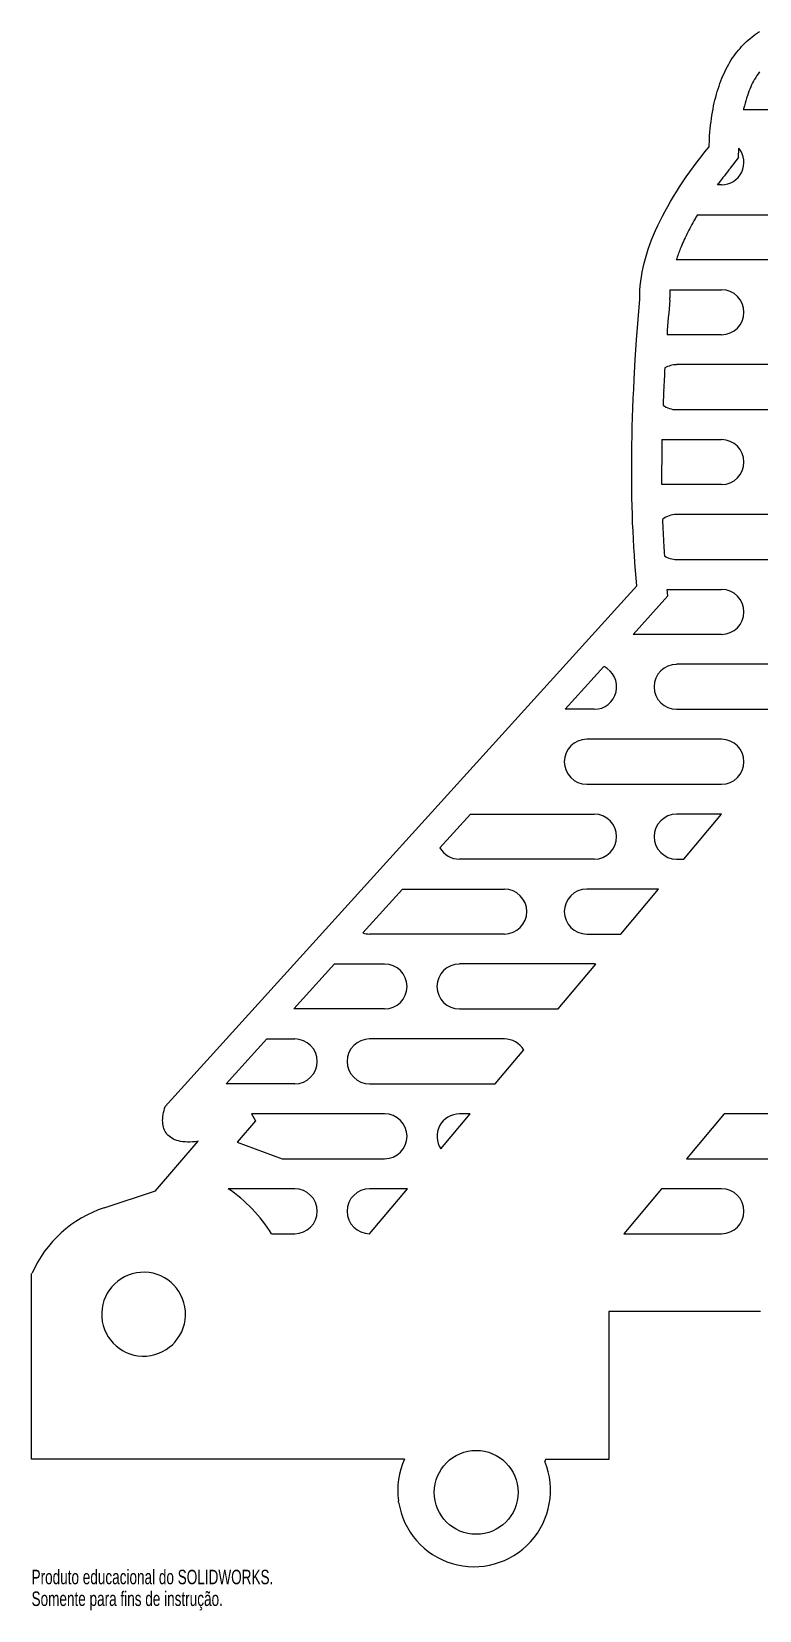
# Model space of a CAD drawing. Header units: millimetres. Extents: x 154 to 846, y 156 to 829.
# Drawn here: x 154 to 397, y 156 to 683 of the extents above; entities that cross this region are included whole.
import ezdxf

# ---------------------------------------------------------------- set-up
doc = ezdxf.new("R2010")
doc.units = ezdxf.units.MM
doc.styles.add('SLDTEXTSTYLE0', font='TXT', dxfattribs={"width": 0.7})

msp = doc.modelspace()

# ---------------------------------------------------------------- linework, layer by layer
at = {"color": 7, "linetype": 'Continuous', "lineweight": 25}
for p, q in [((391.72, 679.14), (392.29, 679.68)), ((392.29, 679.68), (392.87, 680.21)), ((392.87, 680.21), (393.46, 680.72)), ((393.46, 680.72), (394.07, 681.21)), ((394.07, 681.21), (394.68, 681.69)), ((394.68, 681.69), (395.31, 682.15)), ((395.31, 682.15), (395.96, 682.6)), ((395.96, 682.6), (396.61, 683.04)), ((387.64, 674.24), (388.11, 674.91)), ((388.11, 674.91), (388.59, 675.57)), ((388.59, 675.57), (389.08, 676.2)), ((389.08, 676.2), (389.58, 676.82)), ((389.58, 676.82), (390.1, 677.43)), ((390.1, 677.43), (390.62, 678.01)), ((390.62, 678.01), (391.17, 678.59)), ((391.17, 678.59), (391.72, 679.14)), ((384.75, 669.08), (385.12, 669.87)), ((385.12, 669.87), (385.51, 670.64)), ((385.51, 670.64), (385.91, 671.4)), ((385.91, 671.4), (386.33, 672.13)), ((386.33, 672.13), (386.75, 672.85)), ((386.75, 672.85), (387.19, 673.56)), ((387.19, 673.56), (387.64, 674.24)), ((382.5, 663.06), (382.78, 663.97)), ((382.78, 663.97), (383.08, 664.87)), ((383.08, 664.87), (383.38, 665.75)), ((383.38, 665.75), (383.71, 666.61)), ((383.71, 666.61), (384.04, 667.45)), ((384.04, 667.45), (384.39, 668.27)), ((384.39, 668.27), (384.75, 669.08)), ((381.29, 658.21), (381.5, 659.21)), ((381.5, 659.21), (381.73, 660.2)), ((381.73, 660.2), (381.97, 661.17)), ((381.97, 661.17), (382.23, 662.13)), ((382.23, 662.13), (382.5, 663.06)), ((380.41, 652.88), (380.56, 653.98)), ((380.56, 653.98), (380.72, 655.07)), ((380.72, 655.07), (380.9, 656.13)), ((380.9, 656.13), (381.08, 657.18)), ((381.08, 657.18), (381.29, 658.21)), ((413.91, 656.88), (391.23, 656.88)), ((379.87, 647.06), (379.95, 648.27)), ((379.95, 648.27), (380.05, 649.45)), ((380.05, 649.45), (380.15, 650.61)), ((380.15, 650.61), (380.27, 651.76)), ((380.27, 651.76), (380.41, 652.88)), ((377.08, 641.22), (378.4, 642.91)), ((378.4, 642.91), (379.75, 644.6)), ((379.75, 644.6), (379.87, 647.06)), ((389.61, 640.9), (389.74, 644.09)), ((373.34, 636.2), (374.55, 637.87)), ((374.55, 637.87), (375.8, 639.54)), ((375.8, 639.54), (377.08, 641.22)), ((386.88, 637.5), (389.61, 640.9)), ((369.94, 631.24), (371.04, 632.89)), ((371.04, 632.89), (372.17, 634.54)), ((372.17, 634.54), (373.34, 636.2)), ((382.56, 631.88), (382.9, 632.34)), ((366.89, 626.33), (367.86, 627.96)), ((367.86, 627.96), (368.88, 629.6)), ((368.88, 629.6), (369.94, 631.24)), ((383.91, 631.88), (382.56, 631.88)), ((364.2, 621.48), (365.05, 623.09)), ((365.05, 623.09), (365.95, 624.71)), ((365.95, 624.71), (366.89, 626.33)), ((375.87, 621.88), (413.91, 621.88)), ((361.21, 615.11), (361.89, 616.69)), ((361.89, 616.69), (362.62, 618.28)), ((362.62, 618.28), (363.39, 619.88)), ((363.39, 619.88), (364.2, 621.48)), ((359.44, 610.41), (359.98, 611.97)), ((359.98, 611.97), (360.57, 613.54)), ((360.57, 613.54), (361.21, 615.11)), ((358.08, 605.78), (358.49, 607.32)), ((358.49, 607.32), (358.94, 608.86)), ((358.94, 608.86), (359.44, 610.41)), ((413.91, 606.88), (368.8, 606.88)), ((356.95, 599.72), (357.16, 601.22)), ((357.16, 601.22), (357.42, 602.73)), ((357.42, 602.73), (357.73, 604.25)), ((357.73, 604.25), (358.08, 605.78)), ((356.63, 595.25), (356.68, 596.73)), ((356.68, 596.73), (356.79, 598.22)), ((356.79, 598.22), (356.95, 599.72)), ((366.71, 596.88), (383.91, 596.88)), ((356.06, 586.9), (356.63, 593.78)), ((356.63, 593.78), (356.63, 595.25)), ((366.63, 593.41), (366.62, 594.21)), ((355.57, 580.13), (356.06, 586.9)), ((355.13, 573.48), (355.57, 580.13)), ((383.91, 581.88), (365.72, 581.88)), ((354.77, 566.95), (355.13, 573.48)), ((413.91, 571.88), (368.91, 571.88)), ((354.61, 563.73), (354.77, 566.95)), ((354.34, 557.38), (354.47, 560.54)), ((354.47, 560.54), (354.61, 563.73)), ((354.14, 551.15), (354.23, 554.25)), ((354.23, 554.25), (354.34, 557.38)), ((368.91, 556.88), (413.91, 556.88)), ((354.01, 545.04), (354.07, 548.08)), ((354.07, 548.08), (354.14, 551.15)), ((353.97, 542.04), (354.01, 545.04)), ((364.04, 546.88), (383.91, 546.88)), ((353.94, 539.06), (353.97, 542.04)), ((353.94, 536.11), (353.94, 539.06)), ((353.95, 533.19), (353.94, 536.11)), ((353.97, 530.31), (353.95, 533.19)), ((363.96, 531.88), (363.94, 534.68)), ((354.02, 527.45), (353.97, 530.31)), ((354.08, 524.63), (354.02, 527.45)), ((383.91, 531.88), (363.96, 531.88)), ((354.16, 521.84), (354.08, 524.63)), ((354.25, 519.08), (354.16, 521.84)), ((413.91, 521.88), (368.91, 521.88)), ((354.37, 516.35), (354.25, 519.08)), ((354.5, 513.65), (354.37, 516.35)), ((354.64, 510.98), (354.5, 513.65)), ((354.81, 508.35), (354.64, 510.98)), ((354.99, 505.74), (354.81, 508.35)), ((368.91, 506.88), (413.91, 506.88)), ((355.19, 503.17), (354.99, 505.74)), ((355.41, 500.63), (355.19, 503.17)), ((355.65, 498.12), (355.41, 500.63)), ((198.19, 324.35), (355.65, 498.12)), ((366.03, 494.68), (365.82, 496.88)), ((365.82, 496.88), (383.91, 496.88)), ((354.42, 481.88), (366.03, 494.68)), ((383.91, 481.88), (354.42, 481.88)), ((331.77, 456.88), (344.68, 471.12)), ((413.91, 471.88), (368.91, 471.88)), ((341.41, 456.88), (331.77, 456.88)), ((368.91, 456.88), (413.27, 456.88)), ((383.91, 446.88), (338.91, 446.88)), ((338.91, 431.88), (383.91, 431.88)), ((289.89, 410.66), (300.05, 421.88)), ((300.05, 421.88), (341.41, 421.88)), ((383.91, 421.88), (368.91, 421.88)), ((371.32, 406.88), (383.91, 421.88)), ((341.41, 406.88), (296.41, 406.88)), ((368.91, 406.88), (371.32, 406.88)), ((264.13, 382.23), (277.4, 396.88)), ((277.4, 396.88), (311.41, 396.88)), ((362.93, 396.88), (338.91, 396.88)), ((350.34, 381.88), (362.93, 396.88)), ((311.41, 381.88), (266.41, 381.88)), ((338.91, 381.88), (350.34, 381.88)), ((241.15, 356.88), (254.75, 371.88)), ((254.75, 371.88), (271.41, 371.88)), ((341.41, 371.88), (296.41, 371.88)), ((329.36, 356.88), (341.94, 371.86)), ((271.41, 356.88), (241.15, 356.88)), ((296.41, 356.88), (329.36, 356.88)), ((218.5, 331.88), (232.09, 346.88)), ((232.09, 346.88), (241.41, 346.88)), ((311.41, 346.88), (266.41, 346.88)), ((308.39, 331.88), (317.87, 343.18)), ((241.41, 331.88), (218.5, 331.88)), ((266.41, 331.88), (308.39, 331.88)), ((197.39, 320.97), (197.49, 321.62)), ((197.49, 321.62), (197.61, 322.28)), ((197.61, 322.28), (197.77, 322.96)), ((197.77, 322.96), (197.96, 323.65)), ((197.96, 323.65), (198.19, 324.35)), ((227, 321.88), (228.29, 319.5)), ((271.41, 321.88), (227, 321.88)), ((290.19, 310.18), (300, 321.88)), ((300, 321.88), (296.41, 321.88)), ((384.85, 321.88), (372.26, 306.88)), ((413.91, 321.88), (384.85, 321.88)), ((197.32, 319.73), (197.34, 320.34)), ((197.33, 319.13), (197.32, 319.73)), ((197.38, 318.56), (197.33, 319.13)), ((197.34, 320.34), (197.39, 320.97)), ((197.46, 318), (197.38, 318.56)), ((197.59, 317.47), (197.46, 318)), ((197.74, 316.95), (197.59, 317.47)), ((197.94, 316.46), (197.74, 316.95)), ((198.17, 315.99), (197.94, 316.46)), ((228.29, 319.5), (222.19, 312.43)), ((194.91, 296.12), (209.22, 312.7)), ((198.44, 315.55), (198.17, 315.99)), ((198.75, 315.13), (198.44, 315.55)), ((199.1, 314.74), (198.75, 315.13)), ((199.49, 314.38), (199.1, 314.74)), ((199.91, 314.05), (199.49, 314.38)), ((200.38, 313.74), (199.91, 314.05)), ((200.89, 313.46), (200.38, 313.74)), ((201.43, 313.22), (200.89, 313.46)), ((202.02, 313.01), (201.43, 313.22)), ((202.65, 312.83), (202.02, 313.01)), ((203.32, 312.68), (202.65, 312.83)), ((204.03, 312.57), (203.32, 312.68)), ((204.79, 312.5), (204.03, 312.57)), ((205.59, 312.46), (204.79, 312.5)), ((206.43, 312.46), (205.59, 312.46)), ((207.32, 312.5), (206.43, 312.46)), ((208.25, 312.58), (207.32, 312.5)), ((209.22, 312.7), (208.25, 312.58)), ((222.19, 312.43), (237.17, 306.88)), ((237.17, 306.88), (271.41, 306.88)), ((372.26, 306.88), (413.91, 306.88)), ((177.8, 290.51), (194.91, 296.12)), ((241.41, 296.88), (219.19, 296.88)), ((279.02, 296.88), (266.41, 296.88)), ((266.43, 281.88), (279.02, 296.88)), ((363.87, 296.88), (351.28, 281.88)), ((383.91, 296.88), (363.87, 296.88)), ((233.71, 281.88), (241.41, 281.88)), ((266.41, 281.88), (266.43, 281.88)), ((351.28, 281.88), (383.91, 281.88)), ((153.54, 268.38), (153.69, 268.71)), ((153.54, 206.68), (153.54, 268.38)), ((204.92, 255.93), (204.91, 256.04)), ((346.28, 255.93), (346.28, 206.56)), ((396.9, 255.93), (346.28, 255.93)), ((278.03, 206.68), (153.54, 206.68)), ((325.03, 206.18), (324.95, 205.84)), ((325.13, 206.56), (325.03, 206.18)), ((346.28, 206.56), (325.13, 206.56)), ((276.11, 192.29), (276.04, 192.76))]:
    msp.add_line(p, q, dxfattribs=at)
msp.add_circle((302.01, 195.55), 14, dxfattribs=at)
for centre, radius, start, end in [((415.66, 655.28), 23.83, 143.1804, 150.146), ((424.85, 650.7), 34.11, 155.9751, 161.2919), ((419.37, 653.14), 28.12, 150.1434, 155.9712), ((432.61, 648.08), 42.3, 161.2894, 166.0602), ((443.04, 645.48), 53.05, 166.0541, 167.5981), ((383.91, 639.38), 7.5, 270, 38.9724), ((521.58, 529.61), 172.58, 141.3051, 143.4699), ((471.53, 564.67), 111.45, 149.1184, 149.9285), ((452.21, 575.85), 89.14, 149.9279, 153.6267), ((436.43, 583.66), 71.52, 153.6172, 157.898), ((423.73, 588.82), 57.82, 157.9014, 161.8076), ((399.91, 594.38), 33.29, 175.7076, 180.2921), ((383.91, 589.37), 7.5, 270, 90), ((1209.53, 520.76), 846.02, 175.07374, 175.85763), ((1088.61, 529.13), 724.82, 176.70673, 177.30101), ((368.91, 564.37), 7.5, 90, 121.4617), ((980.36, 534.21), 616.44, 177.29864, 177.75228), ((368.91, 564.37), 7.5, 232.9567, 270), ((888.63, 536.26), 524.7, 178.8406, 180.1722), ((383.91, 539.37), 7.5, 270, 90), ((368.91, 514.38), 7.5, 90, 128.7065), ((746.01, 534), 382.04, 182.0663, 183.3659), ((694.66, 531), 330.61, 183.3689, 183.9779), ((368.91, 514.38), 7.5, 237.2781, 270), ((383.91, 489.37), 7.5, 270, 90), ((341.41, 464.37), 7.5, 270, 64.1372), ((368.91, 464.37), 7.5, 90, 270), ((338.91, 439.38), 7.5, 90, 270), ((383.91, 439.38), 7.5, 270, 90), ((341.41, 414.37), 7.5, 270, 90), ((368.91, 414.37), 7.5, 90, 270), ((296.41, 414.37), 7.5, 209.6877, 270), ((311.41, 389.37), 7.5, 270, 90), ((338.91, 389.37), 7.5, 90, 270), ((266.41, 389.37), 7.5, 252.3205, 270), ((271.41, 364.37), 7.5, 270, 90), ((296.41, 364.37), 7.5, 90, 270), ((341.41, 364.37), 7.5, 85.9529, 90), ((241.41, 339.37), 7.5, 270, 90), ((266.41, 339.37), 7.5, 90, 270), ((311.41, 339.37), 7.5, 30.462, 90), ((271.41, 314.37), 7.5, 270, 90), ((296.41, 314.37), 7.5, 90, 213.9722), ((190.95, 255.01), 50.5, 32.1365, 55.9929), ((241.41, 289.37), 7.5, 270, 90), ((266.41, 289.37), 7.5, 90, 270), ((383.91, 289.37), 7.5, 270, 90), ((190.26, 252.5), 40, 108.1498, 156.0896), ((190.95, 255.01), 14, 4.21, 3.7743), ((301.31, 196.25), 25.51, 155.8775, 187.8757), ((301.31, 196.25), 25.51, 188.9326, 22.0817)]:
    msp.add_arc(centre, radius, start, end, dxfattribs=at)

# ---------------------------------------------------------------- texts
at = {"color": 7, "linetype": 'Continuous', "char_height": 4.8336, "attachment_point": 1, "style": 'SLDTEXTSTYLE0'}
for s, insert in [('Produto educacional do SOLIDWORKS.', (153.54, 169.72)), ('Somente para fins de instrução.', (153.54, 162.47))]:
    msp.add_mtext(s, dxfattribs=dict(at, insert=insert))

doc.saveas('drawing.dxf')
